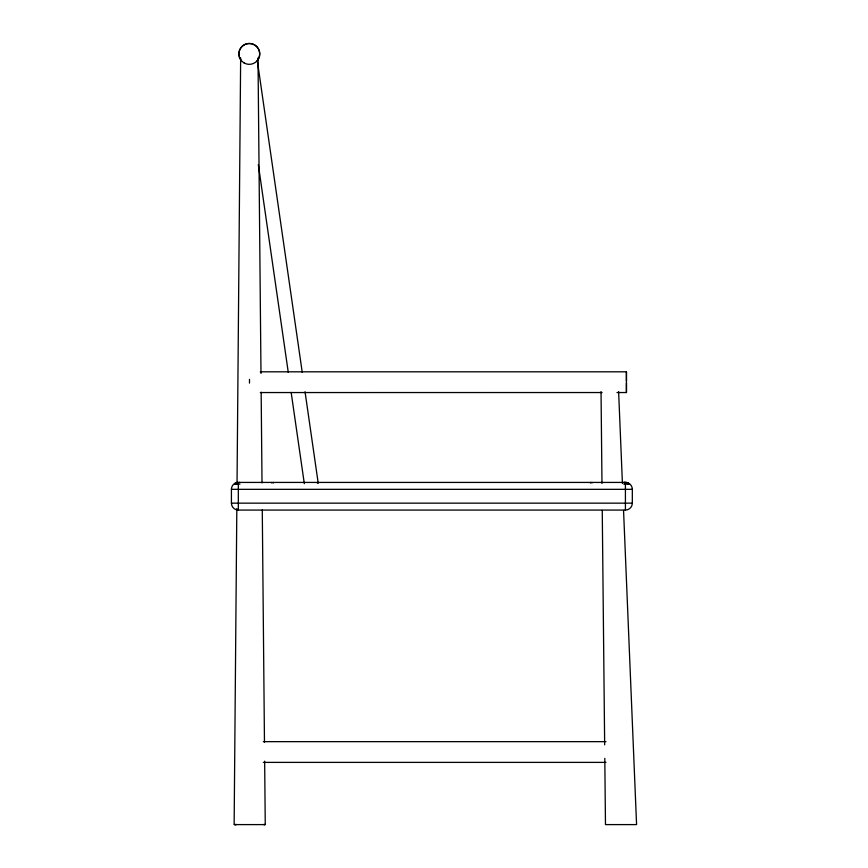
<?xml version="1.0" encoding="UTF-8"?>
<svg xmlns="http://www.w3.org/2000/svg" width="868" height="868" viewBox="0 0 868 868"><rect width="100%" height="100%" fill="white"/><g stroke="black" fill="none" stroke-linecap="round" stroke-linejoin="round"><path stroke-width="1.3" d="M239.98 484.073L234.512 484.073A6.792 4.807 90 0 1 236.856 482.565A13.66 9.656 90 0 1 238.331 482.424L625.416 482.424A13.66 9.656 -90 0 1 626.891 482.575A6.911 6.911 0 0 1 632.327 489.335L632.327 503.158A6.911 6.911 0 0 1 625.416 510.069L238.331 510.069L238.331 482.575A13.66 9.656 90 0 1 239.796 482.424M249.485 383.124L249.485 379.338M625.416 483.161L625.416 482.575A13.66 9.656 -90 0 0 623.951 482.424A13.66 9.656 90 0 1 625.416 482.575A6.857 4.85 -90 0 1 626.512 483.009M616.974 392.542L626.436 392.542L626.436 371.808L260.291 371.819M236.823 508.55L234.143 824.535M237.04 482.901L240.653 57.896M317.33 483.075L318.176 482.89M264.154 824.6L265.25 824.535M264.653 761.16L265.25 824.6L234.74 824.6L235.879 824.6M260.291 392.553L602.11 392.542M623.766 484.073L629.235 484.073A6.857 4.85 90 0 0 626.891 482.586A13.649 9.656 90 0 0 625.416 482.424M238.331 510.069A6.911 6.911 0 0 1 231.42 503.158L231.42 489.335L632.327 489.335M231.42 503.158L632.327 503.158M263.308 741.652L605.972 741.652M263.308 762.386L605.972 762.386M234.403 824.6L236.671 824.524M263.514 824.535L264.99 824.535M257.308 60.619L302.259 372.459M305.037 391.728L318.187 482.999M258.317 164.605L288.274 372.394M291.16 392.401L304.321 483.671M618.613 391.631L622.421 483.454M623.55 510.427L636.58 824.6L605.473 824.6L604.801 758.35M601.036 391.631L601.98 483.454M602.251 510.427L604.66 744.831M258.002 57.95L260.986 373.392M261.159 392.238L262.017 482.901M262.277 509.907L264.469 742.357M626.436 371.808L626.436 381.117M626.436 383.233L626.436 392.542M625.416 509.961L625.416 482.575A6.825 4.828 90 0 1 627.759 484.073M591.889 482.424L591.889 483.042M590.424 482.424L590.424 483.042M273.322 482.424L273.322 483.042M271.858 482.424L271.858 483.042M240.62 59.599A10.416 10.416 0 0 1 242.736 45.787A10.416 10.416 0 0 1 256.689 46.503A10.416 10.416 0 0 1 257.373 60.467M231.42 489.335A6.911 6.911 0 0 1 236.866 482.575A13.649 9.656 -90 0 1 237.409 482.478M234.512 484.062A6.857 4.85 -90 0 1 236.866 482.575M235.977 484.062A6.857 4.85 -90 0 1 238.331 482.575M626.891 482.565A6.792 4.807 -90 0 1 629.235 484.051M244.103 62.952A10.416 10.416 0 0 0 259.727 53.925A10.416 10.416 0 0 0 244.103 44.908A10.416 10.416 0 0 0 244.103 62.952"/></g></svg>
